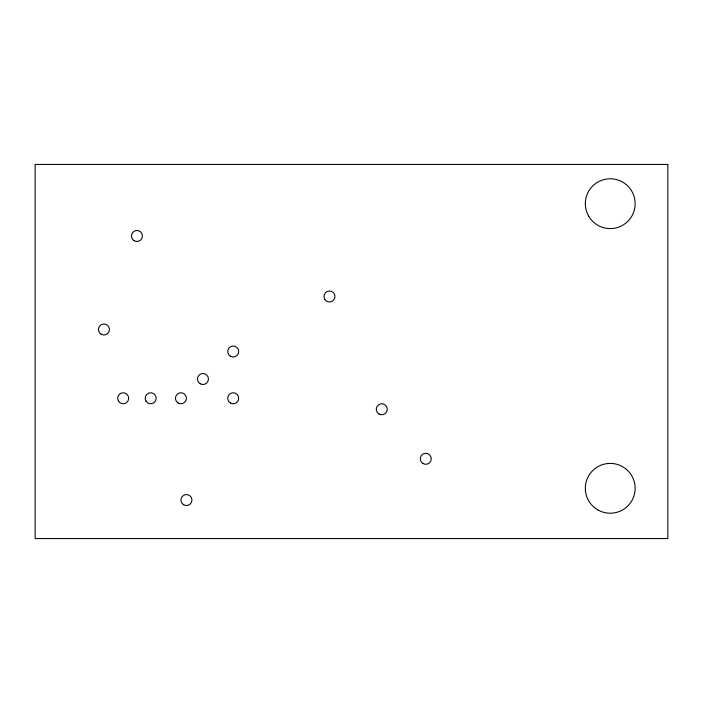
<?xml version="1.0" encoding="UTF-8"?>
<svg xmlns="http://www.w3.org/2000/svg" width="703" height="703" viewBox="0 0 703 703"><rect width="100%" height="100%" fill="white"/><g stroke="black" fill="none" stroke-linecap="round" stroke-linejoin="round"><path stroke-width="1.05" d="M667.85 164.44L35.15 164.44L35.15 538.56L667.85 538.56L667.85 164.44M588.657 216.146A24.913 24.913 0 0 0 631.804 216.146A24.913 24.913 0 0 0 610.23 178.782A24.913 24.913 0 0 0 588.657 216.146M145.925 401.018A5.501 5.501 0 0 0 155.451 401.018A5.501 5.501 0 0 0 150.688 392.766A5.501 5.501 0 0 0 145.925 401.018M324.724 299.232A5.501 5.501 0 0 0 334.259 299.232A5.501 5.501 0 0 0 329.496 290.98A5.501 5.501 0 0 0 324.724 299.232M178.193 403.03A5.501 5.501 0 0 0 186.444 398.267A5.501 5.501 0 0 0 178.193 393.504A5.501 5.501 0 0 0 178.193 403.03M183.694 504.816A5.501 5.501 0 0 0 191.945 500.044A5.501 5.501 0 0 0 183.694 495.281A5.501 5.501 0 0 0 183.694 504.816M101.17 334.259A5.501 5.501 0 0 0 109.422 329.496A5.501 5.501 0 0 0 101.17 324.724A5.501 5.501 0 0 0 101.17 334.259M423.021 463.549A5.501 5.501 0 0 0 431.273 458.787A5.501 5.501 0 0 0 423.021 454.015A5.501 5.501 0 0 0 423.021 463.549M118.412 401.018A5.501 5.501 0 0 0 127.946 401.018A5.501 5.501 0 0 0 123.174 392.766A5.501 5.501 0 0 0 118.412 401.018M134.185 240.725A5.501 5.501 0 0 0 142.437 235.962A5.501 5.501 0 0 0 134.185 231.199A5.501 5.501 0 0 0 134.185 240.725M379.005 414.032A5.501 5.501 0 0 0 387.265 409.269A5.501 5.501 0 0 0 379.005 404.506A5.501 5.501 0 0 0 379.005 414.032M230.461 403.03A5.501 5.501 0 0 0 238.712 398.267A5.501 5.501 0 0 0 230.461 393.504A5.501 5.501 0 0 0 230.461 403.03M200.206 383.776A5.501 5.501 0 0 0 208.457 379.005A5.501 5.501 0 0 0 200.206 374.242A5.501 5.501 0 0 0 200.206 383.776M230.461 356.263A5.501 5.501 0 0 0 238.712 351.5A5.501 5.501 0 0 0 230.461 346.737A5.501 5.501 0 0 0 230.461 356.263M597.778 509.877A24.913 24.913 0 0 0 635.143 488.304A24.913 24.913 0 0 0 597.778 466.73A24.913 24.913 0 0 0 597.778 509.877"/></g></svg>
